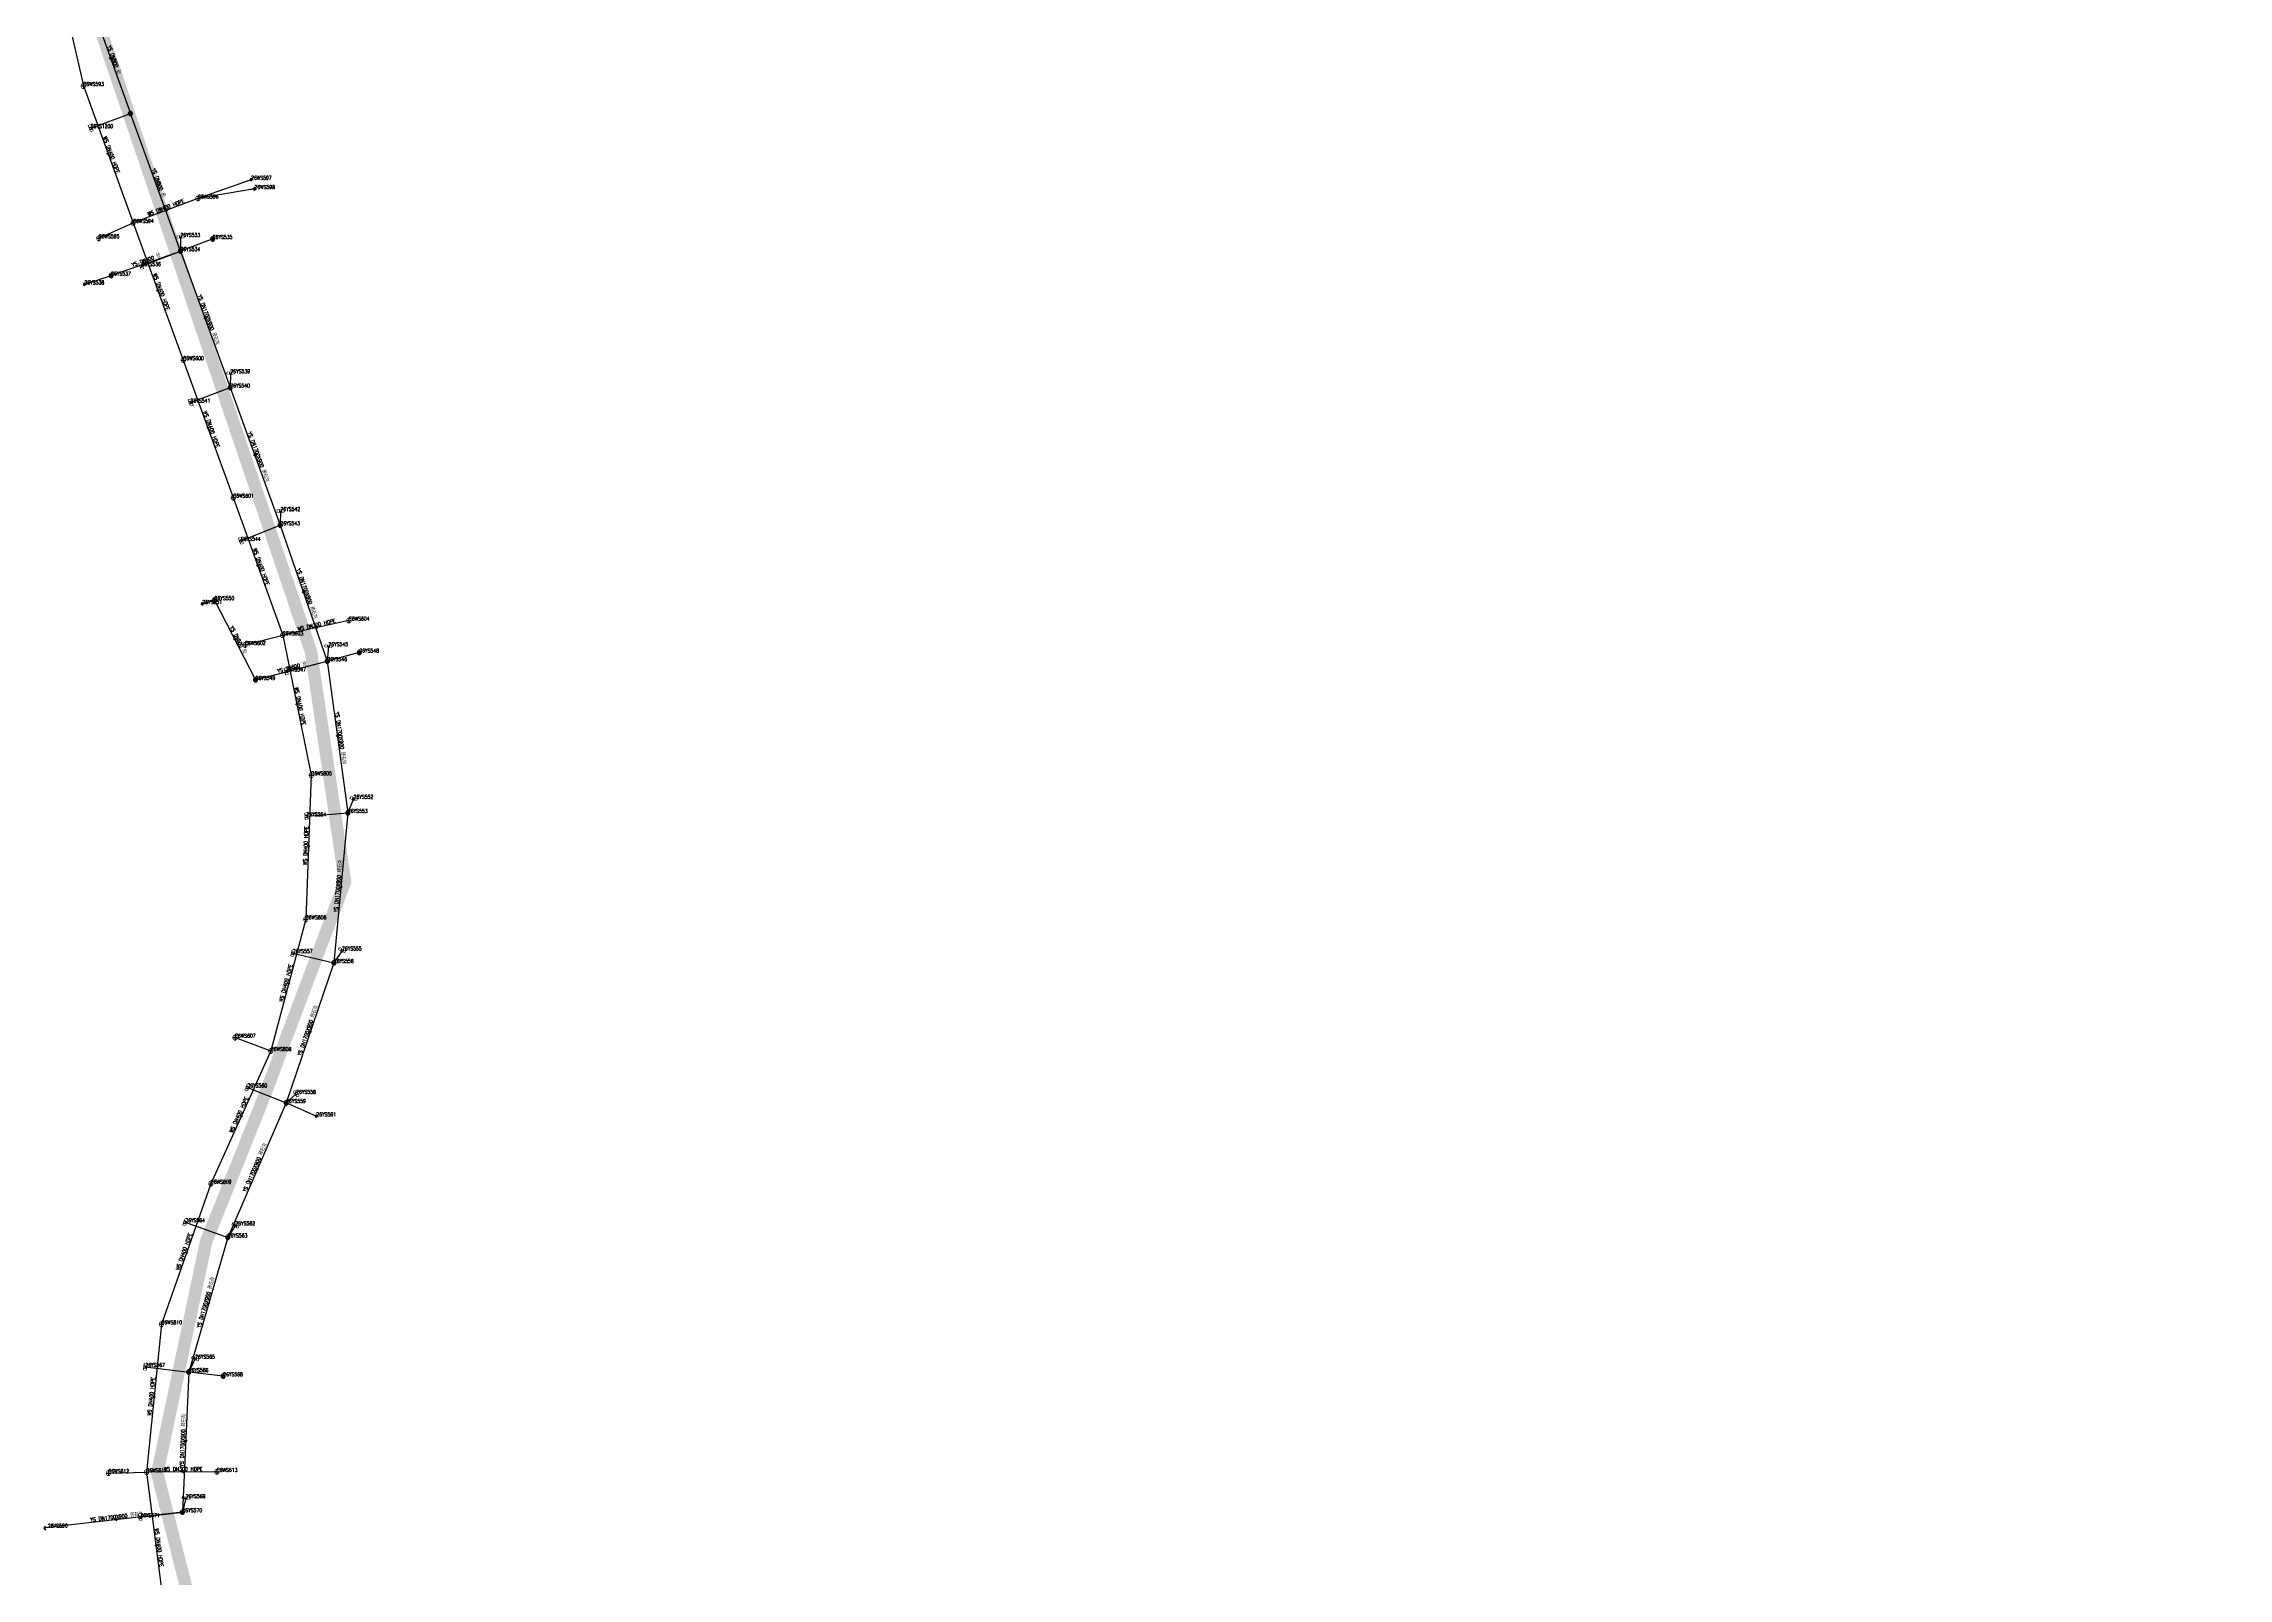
# Model space of a CAD drawing. Extents: x 78813 to 99477, y 2421021 to 2448125.
# Drawn here: x 87444 to 87969, y 2423394 to 2423762 of the extents above; entities that cross this region are included whole.
import ezdxf
from ezdxf.enums import TextEntityAlignment as Align

# ---------------------------------------------------------------- set-up
doc = ezdxf.new("R2010")
doc.units = 0
doc.set_wipeout_variables(frame=1)
doc.layers.get('0').update_dxf_attribs({"linetype": 'CONTINUOUS'})
for name, color, linetype in [('DX_WS', 16, 'CONTINUOUS'), ('DX_YS', 42, 'CONTINUOUS'), ('道路', 5, 'CONTINUOUS')]:
    doc.layers.add(name, color=color, linetype=linetype)
doc.layers.add('WSLINE', color=7, linetype='CONTINUOUS', true_color=0x7f0000)
doc.layers.add('YSLINE', color=7, linetype='CONTINUOUS', true_color=0xcc9900)
doc.styles.add('CcNameZT', font='txt.SHX', dxfattribs={"width": 0.8, "bigfont": 'HZTXT.SHX'})
doc.styles.add('PointNameZT', font='txt.SHX', dxfattribs={"width": 0.8, "bigfont": 'HZTXT.SHX'})

# ---------------------------------------------------------------- blocks, each defined once
blk = doc.blocks.new('GC546')
at = {"color": 0}
for p in [(0.866, 0.5), (0.866, -0.5)]:
    blk.add_line(p, (0, 0), dxfattribs=at)
blk = doc.blocks.new('PS污水井')
blk.add_lwpolyline([(1, 0), (1, 0.1), (1, 0.1), (1, 0.2), (1, 0.3), (0.9, 0.3), (0.9, 0.4), (0.9, 0.5), (0.8, 0.5), (0.8, 0.6), (0.8, 0.6), (0.7, 0.7), (0.7, 0.7), (0.6, 0.8), (0.6, 0.8), (0.5, 0.9), (0.4, 0.9), (0.4, 0.9), (0.3, 1), (0.2, 1), (0.2, 1), (0.1, 1), (0, 1), (0, 1), (-0.1, 1), (-0.2, 1), (-0.2, 1), (-0.3, 1), (-0.4, 0.9), (-0.4, 0.9), (-0.5, 0.9), (-0.6, 0.8), (-0.6, 0.8), (-0.7, 0.7), (-0.7, 0.7), (-0.8, 0.6), (-0.8, 0.6), (-0.8, 0.5), (-0.9, 0.5), (-0.9, 0.4), (-0.9, 0.3), (-1, 0.3), (-1, 0.2), (-1, 0.1), (-1, 0.1), (-1, 0), (-1, -0.1), (-1, -0.1), (-1, -0.2), (-1, -0.3), (-0.9, -0.3), (-0.9, -0.4), (-0.9, -0.5), (-0.8, -0.5), (-0.8, -0.6), (-0.8, -0.6), (-0.7, -0.7), (-0.7, -0.7), (-0.6, -0.8), (-0.6, -0.8), (-0.5, -0.9), (-0.4, -0.9), (-0.4, -0.9), (-0.3, -1), (-0.2, -1), (-0.2, -1), (-0.1, -1), (0, -1), (0, -1), (0.1, -1), (0.2, -1), (0.2, -1), (0.3, -1), (0.4, -0.9), (0.4, -0.9), (0.5, -0.9), (0.6, -0.8), (0.6, -0.8), (0.7, -0.7), (0.7, -0.7), (0.8, -0.6), (0.8, -0.6), (0.8, -0.5), (0.9, -0.5), (0.9, -0.4), (0.9, -0.3), (1, -0.3), (1, -0.2), (1, -0.1), (1, 0)], close=True)
blk.add_wipeout([(1, 0), (1, 0.1), (1, 0.1), (1, 0.2), (1, 0.3), (0.9, 0.3), (0.9, 0.4), (0.9, 0.5), (0.8, 0.5), (0.8, 0.6), (0.8, 0.6), (0.7, 0.7), (0.7, 0.7), (0.6, 0.8), (0.6, 0.8), (0.5, 0.9), (0.4, 0.9), (0.4, 0.9), (0.3, 1), (0.2, 1), (0.2, 1), (0.1, 1), (0, 1), (0, 1), (-0.1, 1), (-0.2, 1), (-0.2, 1), (-0.3, 1), (-0.4, 0.9), (-0.4, 0.9), (-0.5, 0.9), (-0.6, 0.8), (-0.6, 0.8), (-0.7, 0.7), (-0.7, 0.7), (-0.8, 0.6), (-0.8, 0.6), (-0.8, 0.5), (-0.9, 0.5), (-0.9, 0.4), (-0.9, 0.3), (-1, 0.3), (-1, 0.2), (-1, 0.1), (-1, 0.1), (-1, 0), (-1, -0.1), (-1, -0.1), (-1, -0.2), (-1, -0.3), (-0.9, -0.3), (-0.9, -0.4), (-0.9, -0.5), (-0.8, -0.5), (-0.8, -0.6), (-0.8, -0.6), (-0.7, -0.7), (-0.7, -0.7), (-0.6, -0.8), (-0.6, -0.8), (-0.5, -0.9), (-0.4, -0.9), (-0.4, -0.9), (-0.3, -1), (-0.2, -1), (-0.2, -1), (-0.1, -1), (0, -1), (0, -1), (0.1, -1), (0.2, -1), (0.2, -1), (0.3, -1), (0.4, -0.9), (0.4, -0.9), (0.5, -0.9), (0.6, -0.8), (0.6, -0.8), (0.7, -0.7), (0.7, -0.7), (0.8, -0.6), (0.8, -0.6), (0.8, -0.5), (0.9, -0.5), (0.9, -0.4), (0.9, -0.3), (1, -0.3), (1, -0.2), (1, -0.1)])
for p, q in [((-1, 0), (0, 0)), ((0, 1), (0, 0)), ((0, 0), (0, -1)), ((0, 0), (1, 0))]:
    blk.add_line(p, q)
blk = doc.blocks.new('PS非普查')
blk.add_lwpolyline([(3.7, 0), (5.3, 0)])
blk.add_wipeout([(0.5, 0), (0.5, 0), (0.5, 0.1), (0.5, 0.1), (0.5, 0.1), (0.5, 0.2), (0.5, 0.2), (0.4, 0.2), (0.4, 0.3), (0.4, 0.3), (0.4, 0.3), (0.4, 0.3), (0.3, 0.4), (0.3, 0.4), (0.3, 0.4), (0.2, 0.4), (0.2, 0.4), (0.2, 0.5), (0.2, 0.5), (0.1, 0.5), (0.1, 0.5), (0.1, 0.5), (0, 0.5), (0, 0.5), (-0.1, 0.5), (-0.1, 0.5), (-0.1, 0.5), (-0.2, 0.5), (-0.2, 0.5), (-0.2, 0.4), (-0.3, 0.4), (-0.3, 0.4), (-0.3, 0.4), (-0.3, 0.4), (-0.4, 0.3), (-0.4, 0.3), (-0.4, 0.3), (-0.4, 0.3), (-0.4, 0.2), (-0.5, 0.2), (-0.5, 0.2), (-0.5, 0.1), (-0.5, 0.1), (-0.5, 0.1), (-0.5, 0), (-0.5, 0), (-0.5, 0), (-0.5, -0.1), (-0.5, -0.1), (-0.5, -0.1), (-0.5, -0.2), (-0.5, -0.2), (-0.4, -0.2), (-0.4, -0.3), (-0.4, -0.3), (-0.4, -0.3), (-0.4, -0.3), (-0.3, -0.4), (-0.3, -0.4), (-0.3, -0.4), (-0.3, -0.4), (-0.2, -0.4), (-0.2, -0.5), (-0.2, -0.5), (-0.1, -0.5), (-0.1, -0.5), (-0.1, -0.5), (0, -0.5), (0, -0.5), (0.1, -0.5), (0.1, -0.5), (0.1, -0.5), (0.2, -0.5), (0.2, -0.5), (0.2, -0.4), (0.2, -0.4), (0.3, -0.4), (0.3, -0.4), (0.3, -0.4), (0.4, -0.3), (0.4, -0.3), (0.4, -0.3), (0.4, -0.3), (0.4, -0.2), (0.5, -0.2), (0.5, -0.2), (0.5, -0.1), (0.5, -0.1), (0.5, -0.1)])
blk.add_line((0.5, 0), (2.1, 0))
blk.add_lwpolyline([(0.5, 0), (0.5, 0), (0.5, 0.1), (0.5, 0.1), (0.5, 0.1), (0.5, 0.2), (0.5, 0.2), (0.4, 0.2), (0.4, 0.3), (0.4, 0.3), (0.4, 0.3), (0.4, 0.3), (0.3, 0.4), (0.3, 0.4), (0.3, 0.4), (0.2, 0.4), (0.2, 0.4), (0.2, 0.5), (0.2, 0.5), (0.1, 0.5), (0.1, 0.5), (0.1, 0.5), (0, 0.5), (0, 0.5), (-0.1, 0.5), (-0.1, 0.5), (-0.1, 0.5), (-0.2, 0.5), (-0.2, 0.5), (-0.2, 0.4), (-0.3, 0.4), (-0.3, 0.4), (-0.3, 0.4), (-0.3, 0.4), (-0.4, 0.3), (-0.4, 0.3), (-0.4, 0.3), (-0.4, 0.3), (-0.4, 0.2), (-0.5, 0.2), (-0.5, 0.2), (-0.5, 0.1), (-0.5, 0.1), (-0.5, 0.1), (-0.5, 0), (-0.5, 0), (-0.5, 0), (-0.5, -0.1), (-0.5, -0.1), (-0.5, -0.1), (-0.5, -0.2), (-0.5, -0.2), (-0.4, -0.2), (-0.4, -0.3), (-0.4, -0.3), (-0.4, -0.3), (-0.4, -0.3), (-0.3, -0.4), (-0.3, -0.4), (-0.3, -0.4), (-0.3, -0.4), (-0.2, -0.4), (-0.2, -0.5), (-0.2, -0.5), (-0.1, -0.5), (-0.1, -0.5), (-0.1, -0.5), (0, -0.5), (0, -0.5), (0.1, -0.5), (0.1, -0.5), (0.1, -0.5), (0.2, -0.5), (0.2, -0.5), (0.2, -0.4), (0.2, -0.4), (0.3, -0.4), (0.3, -0.4), (0.3, -0.4), (0.4, -0.3), (0.4, -0.3), (0.4, -0.3), (0.4, -0.3), (0.4, -0.2), (0.5, -0.2), (0.5, -0.2), (0.5, -0.1), (0.5, -0.1), (0.5, -0.1), (0.5, 0)], close=True)
blk = doc.blocks.new('PS雨篦')
blk.add_lwpolyline([(-1.5, 0.5), (0, 0.5), (1.5, 0.5), (1.5, -0.5), (0, -0.5), (-1.5, -0.5)], close=True)
blk.add_wipeout([(-1.5, 0.5), (0, 0.5), (1.5, 0.5), (1.5, -0.5), (0, -0.5), (-1.5, -0.5)])
for p, q in [((-0.5, -0.5), (-0.5, 0.5)), ((0.5, -0.5), (0.5, 0.5))]:
    blk.add_line(p, q)
blk = doc.blocks.new('PS雨水井')
blk.add_lwpolyline([(1, 0), (1, 0.1), (1, 0.1), (1, 0.2), (1, 0.3), (0.9, 0.3), (0.9, 0.4), (0.9, 0.5), (0.8, 0.5), (0.8, 0.6), (0.8, 0.6), (0.7, 0.7), (0.7, 0.7), (0.6, 0.8), (0.6, 0.8), (0.5, 0.9), (0.4, 0.9), (0.4, 0.9), (0.3, 1), (0.2, 1), (0.2, 1), (0.1, 1), (0, 1), (0, 1), (-0.1, 1), (-0.2, 1), (-0.2, 1), (-0.3, 1), (-0.4, 0.9), (-0.4, 0.9), (-0.5, 0.9), (-0.6, 0.8), (-0.6, 0.8), (-0.7, 0.7), (-0.7, 0.7), (-0.8, 0.6), (-0.8, 0.6), (-0.8, 0.5), (-0.9, 0.5), (-0.9, 0.4), (-0.9, 0.3), (-1, 0.3), (-1, 0.2), (-1, 0.1), (-1, 0.1), (-1, 0), (-1, -0.1), (-1, -0.1), (-1, -0.2), (-1, -0.3), (-0.9, -0.3), (-0.9, -0.4), (-0.9, -0.5), (-0.8, -0.5), (-0.8, -0.6), (-0.8, -0.6), (-0.7, -0.7), (-0.7, -0.7), (-0.6, -0.8), (-0.6, -0.8), (-0.5, -0.9), (-0.4, -0.9), (-0.4, -0.9), (-0.3, -1), (-0.2, -1), (-0.2, -1), (-0.1, -1), (0, -1), (0, -1), (0.1, -1), (0.2, -1), (0.2, -1), (0.3, -1), (0.4, -0.9), (0.4, -0.9), (0.5, -0.9), (0.6, -0.8), (0.6, -0.8), (0.7, -0.7), (0.7, -0.7), (0.8, -0.6), (0.8, -0.6), (0.8, -0.5), (0.9, -0.5), (0.9, -0.4), (0.9, -0.3), (1, -0.3), (1, -0.2), (1, -0.1), (1, 0)], close=True)
blk.add_wipeout([(1, 0), (1, 0.1), (1, 0.1), (1, 0.2), (1, 0.3), (0.9, 0.3), (0.9, 0.4), (0.9, 0.5), (0.8, 0.5), (0.8, 0.6), (0.8, 0.6), (0.7, 0.7), (0.7, 0.7), (0.6, 0.8), (0.6, 0.8), (0.5, 0.9), (0.4, 0.9), (0.4, 0.9), (0.3, 1), (0.2, 1), (0.2, 1), (0.1, 1), (0, 1), (0, 1), (-0.1, 1), (-0.2, 1), (-0.2, 1), (-0.3, 1), (-0.4, 0.9), (-0.4, 0.9), (-0.5, 0.9), (-0.6, 0.8), (-0.6, 0.8), (-0.7, 0.7), (-0.7, 0.7), (-0.8, 0.6), (-0.8, 0.6), (-0.8, 0.5), (-0.9, 0.5), (-0.9, 0.4), (-0.9, 0.3), (-1, 0.3), (-1, 0.2), (-1, 0.1), (-1, 0.1), (-1, 0), (-1, -0.1), (-1, -0.1), (-1, -0.2), (-1, -0.3), (-0.9, -0.3), (-0.9, -0.4), (-0.9, -0.5), (-0.8, -0.5), (-0.8, -0.6), (-0.8, -0.6), (-0.7, -0.7), (-0.7, -0.7), (-0.6, -0.8), (-0.6, -0.8), (-0.5, -0.9), (-0.4, -0.9), (-0.4, -0.9), (-0.3, -1), (-0.2, -1), (-0.2, -1), (-0.1, -1), (0, -1), (0, -1), (0.1, -1), (0.2, -1), (0.2, -1), (0.3, -1), (0.4, -0.9), (0.4, -0.9), (0.5, -0.9), (0.6, -0.8), (0.6, -0.8), (0.7, -0.7), (0.7, -0.7), (0.8, -0.6), (0.8, -0.6), (0.8, -0.5), (0.9, -0.5), (0.9, -0.4), (0.9, -0.3), (1, -0.3), (1, -0.2), (1, -0.1)])
for p, q in [((-1, 0), (0, 0)), ((-0.9, 0.5), (0, 0.5)), ((0, 1), (0, 0)), ((0, 0.5), (0.9, 0.5)), ((0, 0), (0, -1)), ((0, 0), (1, 0)), ((-0.9, -0.5), (0, -0.5)), ((0, -0.5), (0.9, -0.5))]:
    blk.add_line(p, q)
blk = doc.blocks.new('PS出水口')
for points in [[(0, 0), (2, 0)], [(1.1, -0.9), (2, 0), (1.1, 0.9)]]:
    blk.add_lwpolyline(points)
blk = doc.blocks.new('测量点')
h = blk.add_hatch(color=256)
edge = h.paths.add_edge_path()
edge.add_arc((0, 0), 0.5, 0, 360)
blk.add_circle((0, 0), 0.5)

msp = doc.modelspace()

# ---------------------------------------------------------------- block references
at = {"layer": 'DX_WS', "yscale": 0.5, "zscale": 0.5}
for p, xscale, rotation in [((87459.77, 2423735.6, 3.42), 0.49999999981116, 109.9731728750079), ((87473.53, 2423722.1, 3.36), 0.5000000000409488, 20.69180169429553), ((87471.76, 2423702.69, 3.3), 0.500000000050174, 110.0956429546563), ((87483.79, 2423669.71, 3.22), 0.5000000000118376, 109.9641645720428), ((87495.72, 2423636.68, 3.14), 0.4999999999259324, 109.7649601537287), ((87509.61, 2423621.93, 3.23), 0.5000000000244528, 12.48340695732286), ((87505.08, 2423603.36, 3.03), 0.4999999999799447, 101.5212269227961), ((87507.86, 2423569.27, 2.95), 0.49999999978283, 87.85555791289339), ((87503, 2423536.17, 2.85), 0.5000000001346226, 75.09599464370507), ((87491.61, 2423504.42, 2.81), 0.4999999998794155, 65.71308197664328), ((87478.48, 2423471.61, 2.74), 0.4999999997980581, 70.62091223722422), ((87470.75, 2423436.99, 2.64), 0.5000000002111591, 84.21831537054193), ((87477.4, 2423419.28, 2.44), 0.4999999999961026, 0.2948298851015365), ((87471.24, 2423401.4, 2.49), 0.500000000031593, 97.33428493044077)]:
    msp.add_blockref('GC546', p, dxfattribs=dict(at, xscale=xscale, rotation=rotation))
at = {"layer": 'DX_YS', "yscale": 0.5, "zscale": 0.5}
for name, p, xscale, rotation in [('GC546', (87460.4, 2423758.44, 4.24), 0.5000000000769986, 109.7653127162772), ('GC546', (87483.08, 2423696.03, 3.96), 0.5000000000234519, 110.0130145477996), ('GC546', (87495.06, 2423663.12, 3.83), 0.5000000000408507, 109.9761489939273), ('GC546', (87506.71, 2423630.27, 3.71), 0.4999999998006615, 109.0731050137917), ('GC546', (87514.82, 2423595.74, 3.62), 0.4999999999620676, 97.73912679139168), ('GC546', (87515.62, 2423559.51, 3.52), 0.500000000030102, 84.68699455075132), ('GC546', (87508.21, 2423524.69, 3.41), 0.4999999998592526, 71.16575014975015), ('GC546', (87495.47, 2423491.74, 3.3), 0.5000000001515368, 66.52519466758964), ('GC546', (87483.78, 2423459.44, 3.18), 0.5000000000803826, 73.84946258402802), ('GC546', (87478.34, 2423426.46, 3.04), 0.4999999999325559, 87.39666543912176), ('PS出水口', (87445.3, 2423405.92, 2.37), 0.5000000000075998, 186.5618611283998), ('GC546', (87461.44, 2423407.77, 2.67), 0.5000000000075997, 6.561861128399845)]:
    msp.add_blockref(name, p, dxfattribs=dict(at, xscale=xscale, rotation=rotation))
at = {"layer": 'DX_YS', "xscale": 0.5, "yscale": 0.5, "zscale": 0.5}
msp.add_blockref('测量点', (87465.08, 2423745.42, 4.18), dxfattribs=at)

# ---------------------------------------------------------------- texts
at = {"layer": 'DX_WS', "style": 'PointNameZT', "width": 0.8}
for s, p in [('26WS593', (87453.79, 2423752.04, 3.46)), ('26WS597', (87494.07, 2423729.54, 3.12)), ('26WS598', (87494.87, 2423727.31, 4.2)), ('26WS596', (87481.31, 2423725.04, 3.39)), ('26WS595', (87457.51, 2423715.47, 3.35)), ('26WS594', (87465.74, 2423719.16, 3.37)), ('26WS600', (87477.79, 2423686.23, 3.22)), ('26WS601', (87489.79, 2423653.2, 3.23)), ('26WS604', (87517.56, 2423623.69, 3.26)), ('26WS602', (87492.62, 2423617.83, 3.11)), ('26WS603', (87501.65, 2423620.17, 3.05)), ('26WS605', (87508.51, 2423586.56, 3.01)), ('26WS606', (87507.21, 2423551.98, 2.89)), ('26WS607', (87490.22, 2423523.56, 2.88)), ('26WS608', (87498.8, 2423520.36, 2.81)), ('26WS609', (87484.41, 2423488.49, 2.81)), ('26WS610', (87472.54, 2423454.74, 2.68)), ('26WS612', (87459.82, 2423419.02, 2.55)), ('26WS611', (87468.95, 2423419.23, 2.6)), ('26WS613', (87485.86, 2423419.32, 2.55))]:
    msp.add_text(s, height=0.9, dxfattribs=at).set_placement(p)
at = {"layer": 'DX_WS', "style": 'CcNameZT', "width": 0.8}
for s, rotation, p in [(' WS DN400 HDPE', 289.9732, (87460, 2423735.68, 3.46)), (' WS DN400 HDPE', 20.6918, (87473.44, 2423722.33, 3.39)), (' WS DN400 HDPE', 290.0956, (87472, 2423702.78, 3.37)), (' WS DN400 HDPE', 289.9642, (87484.02, 2423669.8, 3.22)), (' WS DN400 HDPE', 289.765, (87495.96, 2423636.77, 3.23)), (' WS DN300 HDPE', 12.4834, (87509.55, 2423622.17, 3.26)), (' WS DN400 HDPE', 281.5212, (87505.33, 2423603.41, 3.05)), (' WS DN400 HDPE', 87.8556, (87507.61, 2423569.28, 3.01)), (' WS DN400 HDPE', 75.096, (87502.76, 2423536.23, 2.89)), (' WS DN400 HDPE', 65.7131, (87491.38, 2423504.53, 2.81)), (' WS DN400 HDPE', 70.6209, (87478.24, 2423471.7, 2.81)), (' WS DN400 HDPE', 84.2183, (87470.5, 2423437.01, 2.68)), (' WS DN300 HDPE', 0.2948, (87477.4, 2423419.53, 2.55)), (' WS DN400 HDPE', 277.3343, (87471.49, 2423401.43, 2.6))]:
    msp.add_text(s, height=0.9, rotation=rotation, dxfattribs=at).set_placement(p, align=Align.CENTER)
at = {"layer": 'DX_YS', "style": 'CcNameZT', "width": 0.8}
for s, rotation, p in [(' YS DN800 砼', 289.7653, (87460.63, 2423758.53, 4.3)), (' YS DN800 砼', 290.0317, (87471.33, 2423729, 4.18)), (' YS DN600 砼', 19.3965, (87468.71, 2423709.71, 4.49)), (' YS DN1700X900 砖石沟', 290.013, (87483.32, 2423696.11, 4)), (' YS DN1700X900 砖石沟', 289.9761, (87495.29, 2423663.2, 3.91)), (' YS DN1700X900 砖石沟', 289.0731, (87506.94, 2423630.35, 3.75)), (' YS DN600 砼', 297.1453, (87490.44, 2423619.15, 4.44)), (' YS DN600 砼', 14.6759, (87503.68, 2423611.94, 4.18)), (' YS DN1700X900 砖石沟', 277.7391, (87515.07, 2423595.78, 3.68)), (' YS DN1700X900 砖石沟', 84.687, (87515.37, 2423559.54, 3.56)), (' YS DN1700X900 砖石沟', 71.1658, (87507.98, 2423524.77, 3.48)), (' YS DN1700X900 砖石沟', 66.5252, (87495.24, 2423491.84, 3.34)), (' YS DN1700X900 砖石沟', 73.8495, (87483.54, 2423459.51, 3.25)), (' YS DN1700X900 砖石沟', 87.3967, (87478.09, 2423426.47, 3.11)), (' YS DN1700X900 砖石沟', 6.5619, (87461.41, 2423408.02, 2.97))]:
    msp.add_text(s, height=0.9, rotation=rotation, dxfattribs=at).set_placement(p, align=Align.CENTER)
at = {"layer": 'DX_YS', "style": 'PointNameZT', "width": 0.8}
for s, p in [('26YS1200', (87455.55, 2423741.93, 5.71)), ('26YS533', (87477.11, 2423715.81, 5.43)), ('26YS535', (87484.84, 2423715.31, 4.37)), ('26YS534', (87477.12, 2423712.41, 4)), ('26YS538', (87454.06, 2423704.41, 4.85)), ('26YS537', (87460.46, 2423706.54, 4.49)), ('26YS536', (87467.68, 2423708.81, 5.69)), ('26YS540', (87489.05, 2423679.65, 3.91)), ('26YS539', (87489.1, 2423683.08, 5.38)), ('26YS541', (87479.54, 2423676.04, 5.51)), ('26YS543', (87501.07, 2423646.59, 3.75)), ('26YS542', (87501.12, 2423649.99, 5.27)), ('26YS544', (87491.62, 2423642.84, 5.4)), ('26YS551', (87482.35, 2423627.69, 4.63)), ('26YS550', (87485.3, 2423628.62, 4.44)), ('26YS545', (87512.61, 2423617.54, 5.09)), ('26YS548', (87520.04, 2423616.02, 4.12)), ('26YS547', (87502.5, 2423611.49, 5.18)), ('26YS546', (87512.35, 2423613.96, 3.68)), ('26YS549', (87495.13, 2423609.45, 4.18)), ('26YS552', (87518.67, 2423580.92, 5.19)), ('26YS554', (87507.34, 2423576.71, 5.16)), ('26YS553', (87517.3, 2423577.53, 3.56)), ('26YS557', (87504.11, 2423543.86, 5.07)), ('26YS555', (87515.89, 2423544.51, 5.04)), ('26YS556', (87513.95, 2423541.5, 3.48)), ('26YS560', (87493.18, 2423511.61, 4.91)), ('26YS559', (87502.48, 2423507.88, 3.34)), ('26YS558', (87504.87, 2423510.08, 4.89)), ('26YS561', (87509.71, 2423504.69, 3.77)), ('26YS564', (87478.26, 2423479.26, 4.82)), ('26YS563', (87488.46, 2423475.6, 3.25)), ('26YS562', (87490.3, 2423478.5, 4.8)), ('26YS567', (87468.67, 2423444.52, 4.65)), ('26YS566', (87479.1, 2423443.28, 3.11)), ('26YS565', (87480.63, 2423446.5, 4.69)), ('26YS568', (87487.36, 2423442.28, 3.6)), ('26YS569', (87478.37, 2423413, 4.47)), ('26YS590', (87445.3, 2423405.92, 2.37)), ('26YS571', (87467.45, 2423408.45, 4.54)), ('26YS570', (87477.57, 2423409.63, 2.97))]:
    msp.add_text(s, height=0.9, dxfattribs=at).set_placement(p)

# ---------------------------------------------------------------- next in the draw order: block references
at = {"layer": 'DX_WS', "xscale": 0.5, "yscale": 0.5, "zscale": 0.5}
for p in [(87453.79, 2423752.04, 3.46), (87481.31, 2423725.04, 3.39), (87457.51, 2423715.47, 3.35), (87465.74, 2423719.16, 3.37), (87477.79, 2423686.23, 3.22), (87489.79, 2423653.2, 3.23), (87517.56, 2423623.69, 3.26), (87492.62, 2423617.83, 3.11), (87501.65, 2423620.17, 3.05), (87508.51, 2423586.56, 3.01), (87507.21, 2423551.98, 2.89), (87490.22, 2423523.56, 2.88), (87498.8, 2423520.36, 2.81), (87484.41, 2423488.49, 2.81), (87472.54, 2423454.74, 2.68), (87459.82, 2423419.02, 2.55), (87468.95, 2423419.23, 2.6), (87485.86, 2423419.32, 2.55)]:
    msp.add_blockref('PS污水井', p, dxfattribs=at)
at = {"layer": 'DX_WS', "xscale": 0.5000000000216108, "yscale": 0.5, "zscale": 0.5, "rotation": 199.4571896822384}
msp.add_blockref('PS非普查', (87494.07, 2423729.54, 3.12), dxfattribs=at)
at = {"layer": 'DX_YS', "yscale": 0.5, "zscale": 0.5}
for name, p, xscale, rotation in [('PS雨篦', (87455.55, 2423741.93, 5.71), 0.4999999997808287, 290.0737689128053), ('PS雨篦', (87477.11, 2423715.81, 5.43), 0.5000000000065419, 180.0505402047604), ('PS非普查', (87454.06, 2423704.41, 4.85), 0.4999999999458509, 18.45375279669878), ('PS雨篦', (87467.68, 2423708.81, 5.69), 0.500000000134255, 290.8574873382703), ('PS雨篦', (87489.1, 2423683.08, 5.38), 0.4999999999931844, 179.1973095486192), ('PS雨篦', (87479.54, 2423676.04, 5.51), 0.4999999998587871, 290.8218573214756), ('PS雨篦', (87501.12, 2423649.99, 5.27), 0.500000000002582, 179.1411329123797), ('PS雨篦', (87491.62, 2423642.84, 5.4), 0.4999999998068283, 291.6390247412403), ('PS非普查', (87482.35, 2423627.69, 4.63), 0.4999999999646292, 17.6733933167259), ('PS雨篦', (87512.61, 2423617.54, 5.09), 0.4999999999958391, 175.7918401601143), ('PS雨篦', (87502.5, 2423611.49, 5.18), 0.5000000000465576, 284.0540401622715), ('PS雨篦', (87507.34, 2423576.71, 5.16), 0.5000000002091067, 274.6969577949051), ('PS雨篦', (87504.11, 2423543.86, 5.07), 0.4999999998457669, 256.5088910529582), ('PS雨篦', (87493.18, 2423511.61, 4.91), 0.4999999999571764, 248.1380634591498), ('PS非普查', (87509.71, 2423504.69, 3.77), 0.5000000000051078, 156.2024477195407), ('PS雨篦', (87478.26, 2423479.26, 4.82), 0.4999999998034511, 250.241930749546), ('PS雨篦', (87468.67, 2423444.52, 4.65), 0.499999999924258, 263.2452138305547), ('PS雨篦', (87467.45, 2423408.45, 4.54), 0.5000000001105085, 276.6681107636284)]:
    msp.add_blockref(name, p, dxfattribs=dict(at, xscale=xscale, rotation=rotation))
at = {"layer": 'DX_YS', "xscale": 0.5, "yscale": 0.5, "zscale": 0.5}
for p in [(87465.08, 2423745.42, 4.18), (87484.84, 2423715.31, 4.37), (87477.12, 2423712.41, 4), (87460.46, 2423706.54, 4.49), (87489.05, 2423679.65, 3.91), (87501.07, 2423646.59, 3.75), (87520.04, 2423616.02, 4.12), (87512.35, 2423613.96, 3.68), (87495.13, 2423609.45, 4.18), (87517.3, 2423577.53, 3.56), (87513.95, 2423541.5, 3.48), (87502.48, 2423507.88, 3.34), (87488.46, 2423475.6, 3.25), (87479.1, 2423443.28, 3.11), (87487.36, 2423442.28, 3.6), (87477.57, 2423409.63, 2.97)]:
    msp.add_blockref('PS雨水井', p, dxfattribs=at)

# ---------------------------------------------------------------- next in the draw order: linework, layer by layer
at = {"layer": 'WSLINE'}
for p, q in [((87446.95, 2423782.3, 3.67), (87453.79, 2423752.04, 3.46)), ((87453.79, 2423752.04, 3.46), (87465.74, 2423719.16, 3.37)), ((87481.31, 2423725.04, 3.39), (87465.74, 2423719.16, 3.33)), ((87457.51, 2423715.47, 3.35), (87465.74, 2423719.16, 3.41)), ((87477.79, 2423686.23, 3.22), (87489.79, 2423653.2, 3.23)), ((87489.79, 2423653.2, 3.23), (87501.65, 2423620.17, 3.05)), ((87517.56, 2423623.69, 3.26), (87501.65, 2423620.17, 3.2)), ((87492.62, 2423617.83, 3.11), (87501.65, 2423620.17, 3.2)), ((87501.65, 2423620.17, 3.05), (87508.51, 2423586.56, 3.01)), ((87508.51, 2423586.56, 3.01), (87507.21, 2423551.98, 2.89)), ((87507.21, 2423551.98, 2.89), (87498.8, 2423520.36, 2.81)), ((87490.22, 2423523.56, 2.88), (87498.8, 2423520.36, 2.9)), ((87498.8, 2423520.36, 2.81), (87484.41, 2423488.49, 2.81)), ((87484.41, 2423488.49, 2.81), (87472.54, 2423454.74, 2.68)), ((87472.54, 2423454.74, 2.68), (87468.95, 2423419.23, 2.6)), ((87459.82, 2423419.02, 2.55), (87468.95, 2423419.23, 2.6)), ((87485.86, 2423419.32, 2.55), (87468.95, 2423419.23, 2.32)), ((87468.95, 2423419.23, 2.6), (87473.54, 2423383.57, 2.39))]:
    msp.add_line(p, q, dxfattribs=at)
at = {"layer": 'YSLINE'}
for p, q in [((87455.72, 2423771.47, 4.3), (87465.08, 2423745.42, 4.18)), ((87455.55, 2423741.93, 5.71), (87465.08, 2423745.42, 5.61)), ((87454.06, 2423704.41, 4.85), (87460.46, 2423706.54, 4.83)), ((87479.54, 2423676.04, 5.51), (87489.05, 2423679.65, 5.2)), ((87489.1, 2423683.08, 5.38), (87489.05, 2423679.65, 5.2)), ((87489.05, 2423679.65, 3.91), (87501.07, 2423646.59, 3.75)), ((87501.12, 2423649.99, 5.27), (87501.07, 2423646.59, 5.16)), ((87491.62, 2423642.84, 5.4), (87501.07, 2423646.59, 5.16)), ((87501.07, 2423646.59, 3.75), (87512.35, 2423613.96, 3.68)), ((87512.61, 2423617.54, 5.09), (87512.35, 2423613.96, 4.97)), ((87520.04, 2423616.02, 4.12), (87512.35, 2423613.96, 3.98)), ((87495.13, 2423609.45, 4.18), (87512.35, 2423613.96, 3.98)), ((87502.5, 2423611.49, 5.18), (87512.35, 2423613.96, 5.08)), ((87507.34, 2423576.71, 5.16), (87517.3, 2423577.53, 4.96)), ((87487.36, 2423442.28, 3.6), (87479.1, 2423443.28, 3.48)), ((87477.57, 2423409.63, 2.97), (87445.3, 2423405.92, 2.37)), ((87467.45, 2423408.45, 4.54), (87477.57, 2423409.63, 4.24))]:
    msp.add_line(p, q, dxfattribs=at)

# ---------------------------------------------------------------- next in the draw order: block references
at = {"layer": 'DX_WS', "xscale": 0.5000000000372087, "yscale": 0.5, "zscale": 0.5, "rotation": 189.5089364788973}
msp.add_blockref('PS非普查', (87494.87, 2423727.31, 4.2), dxfattribs=at)
at = {"layer": 'DX_YS', "xscale": 0.5, "yscale": 0.5, "zscale": 0.5}
for name, p in [('测量点', (87477.12, 2423712.41, 5.27)), ('PS雨水井', (87485.3, 2423628.62, 4.44))]:
    msp.add_blockref(name, p, dxfattribs=at)
at = {"layer": 'DX_YS', "yscale": 0.5, "zscale": 0.5}
for name, p, xscale, rotation in [('GC546', (87468.79, 2423709.47, 4.38), 0.4999999999790378, 199.3964760777368), ('GC546', (87490.22, 2423619.04, 4.37), 0.4999999999431603, 117.1453140161433), ('GC546', (87503.74, 2423611.7, 4.08), 0.5000000000443011, 194.6758739914829), ('PS雨篦', (87518.67, 2423580.92, 5.19), 0.4999999999501946, 157.9862448532733), ('PS雨篦', (87515.89, 2423544.51, 5.04), 0.5000000001018964, 147.0828921219164), ('PS雨篦', (87504.87, 2423510.08, 4.89), 0.5000000000277727, 132.5959114310129), ('PS雨篦', (87490.3, 2423478.5, 4.8), 0.4999999999923985, 147.6042187124905), ('PS雨篦', (87480.63, 2423446.5, 4.69), 0.50000000000302, 154.5207561504691), ('PS雨篦', (87478.37, 2423413, 4.47), 0.5000000000387489, 166.7537994399378)]:
    msp.add_blockref(name, p, dxfattribs=dict(at, xscale=xscale, rotation=rotation))

# ---------------------------------------------------------------- next in the draw order: linework, layer by layer
at = {"layer": 'WSLINE'}
for p, q in [((87494.07, 2423729.54, 3.12), (87481.31, 2423725.04, 3.46)), ((87494.87, 2423727.31, 4.2), (87481.31, 2423725.04, 4.55))]:
    msp.add_line(p, q, dxfattribs=at)
at = {"layer": 'YSLINE'}
for p, q in [((87482.35, 2423627.69, 4.63), (87485.3, 2423628.62, 4.47)), ((87485.3, 2423628.62, 4.44), (87495.13, 2423609.45, 4.3)), ((87512.35, 2423613.96, 3.68), (87517.3, 2423577.53, 3.56)), ((87518.67, 2423580.92, 5.19), (87517.3, 2423577.53, 4.96)), ((87517.3, 2423577.53, 3.56), (87513.95, 2423541.5, 3.48)), ((87504.11, 2423543.86, 5.07), (87513.95, 2423541.5, 4.76)), ((87515.89, 2423544.51, 5.04), (87513.95, 2423541.5, 4.76)), ((87513.95, 2423541.5, 3.48), (87502.48, 2423507.88, 3.34)), ((87493.18, 2423511.61, 4.91), (87502.48, 2423507.88, 4.64)), ((87502.48, 2423507.88, 3.34), (87488.46, 2423475.6, 3.25)), ((87504.87, 2423510.08, 4.89), (87502.48, 2423507.88, 4.67)), ((87509.71, 2423504.69, 3.77), (87502.48, 2423507.88, 3.67)), ((87478.26, 2423479.26, 4.82), (87488.46, 2423475.6, 4.45)), ((87488.46, 2423475.6, 3.25), (87479.1, 2423443.28, 3.11)), ((87490.3, 2423478.5, 4.8), (87488.46, 2423475.6, 4.45)), ((87468.67, 2423444.52, 4.65), (87479.1, 2423443.28, 4.54)), ((87479.1, 2423443.28, 3.11), (87477.57, 2423409.63, 2.97)), ((87480.63, 2423446.5, 4.69), (87479.1, 2423443.28, 4.54)), ((87478.37, 2423413, 4.47), (87477.57, 2423409.63, 4.24))]:
    msp.add_line(p, q, dxfattribs=at)

# ---------------------------------------------------------------- next in the draw order: block references
at = {"layer": 'DX_YS', "xscale": 0.5, "yscale": 0.5, "zscale": 0.5}
msp.add_blockref('PS雨水井', (87477.12, 2423712.41, 5.27), dxfattribs=at)

# ---------------------------------------------------------------- next in the draw order: linework, layer by layer
at = {"layer": 'WSLINE'}
msp.add_line((87465.74, 2423719.16, 3.37), (87477.79, 2423686.23, 3.22), dxfattribs=at)
at = {"layer": 'YSLINE'}
for p, q in [((87477.12, 2423712.41, 4.06), (87465.08, 2423745.42, 4.18)), ((87477.11, 2423715.81, 5.43), (87477.12, 2423712.41, 5.27)), ((87460.46, 2423706.54, 4.49), (87477.12, 2423712.41, 4.27)), ((87467.68, 2423708.81, 5.69), (87477.12, 2423712.41, 5.27)), ((87484.84, 2423715.31, 4.37), (87477.12, 2423712.41, 4.27)), ((87477.12, 2423712.41, 4), (87489.05, 2423679.65, 3.91))]:
    msp.add_line(p, q, dxfattribs=at)
at = {"layer": '道路', "const_width": 3, "flags": 128}
msp.add_lwpolyline([(88474.48, 2422626.27), (87840.88, 2422389.54), (87831.48, 2422416.89), (87482.93, 2423374.04), (87471.54, 2423418.96), (87483.26, 2423474.56), (87496.93, 2423508.71), (87516.61, 2423561), (87508.45, 2423616.21), (87455.27, 2423773.37)], dxfattribs=at)

doc.saveas('drawing.dxf')
